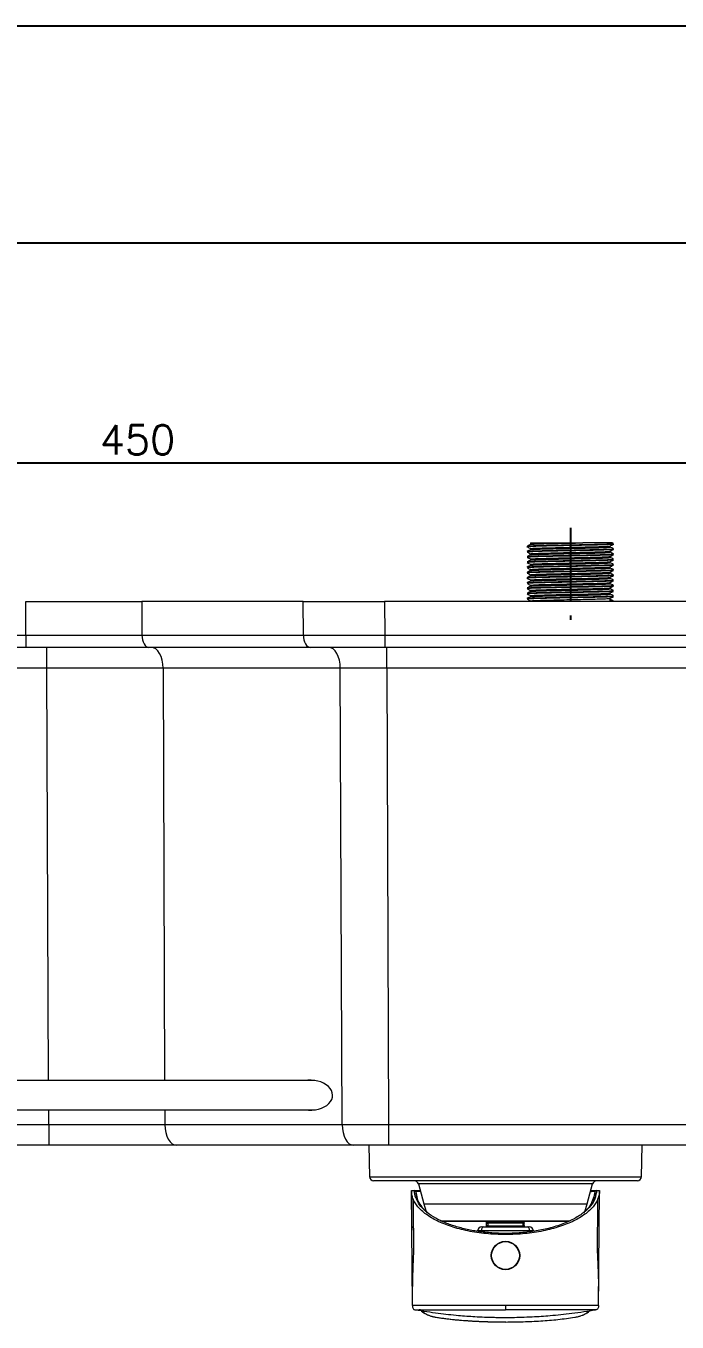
# Model space of a CAD drawing. Extents: x 14808 to 20058, y -13198 to -11680.
# Drawn here: x 18575.1 to 18652.9, y -12683.4 to -12528.5 of the extents above; entities that cross this region are included whole.
import ezdxf

# ---------------------------------------------------------------- set-up
doc = ezdxf.new("R2010")
doc.units = 0
doc.header["$LTSCALE"] = 7
doc.header["$MEASUREMENT"] = 0
doc.linetypes.add('CENTER', pattern=[2, 1.25, -0.25, 0.25, -0.25])
doc.layers.get('0').update_dxf_attribs({"color": 2, "linetype": 'CONTINUOUS'})
for name, color, linetype in [('CL', 1, 'CENTER'), ('D', 2, 'CONTINUOUS'), ('TXT', 4, 'CONTINUOUS')]:
    doc.layers.add(name, color=color, linetype=linetype)
doc.styles.add('GHS', font='romans', dxfattribs={"bigfont": 'ghs'})

# ---------------------------------------------------------------- blocks, each defined once
blk = doc.blocks.new('BORDER')
blk.add_line((0, 0), (1, 0))
blk = doc.blocks.new('A$C68CB6CE2')
at = {"color": 7, "linetype": 'Continuous', "lineweight": 15}
for p, q in [((78.875, 46.722), (78.875, 46.63)), ((78.875, 46.722), (81.988, 46.722)), ((83.56, 46.659), (83.775, 46.648)), ((83.625, 46.472), (83.625, 46.534)), ((83.83, 46.683), (83.741, 46.728)), ((78.875, 46.379), (78.875, 46.317)), ((78.875, 46.066), (78.875, 46.005)), ((78.875, 45.754), (78.875, 45.692)), ((83.562, 45.722), (83.797, 45.708)), ((83.625, 46.16), (83.625, 46.221)), ((83.625, 45.847), (83.625, 45.909)), ((78.875, 45.441), (78.875, 45.38)), ((78.875, 45.129), (78.875, 45.067)), ((83.556, 45.097), (83.756, 45.087)), ((83.625, 45.535), (83.625, 45.596)), ((83.625, 45.222), (83.625, 45.284)), ((83.625, 44.91), (83.625, 44.971)), ((78.875, 44.816), (78.875, 44.755)), ((78.875, 44.504), (78.875, 44.442)), ((78.875, 44.191), (78.875, 44.13)), ((83.56, 44.784), (83.771, 44.773)), ((83.625, 44.597), (83.625, 44.659)), ((83.625, 44.285), (83.625, 44.346)), ((78.875, 43.879), (78.875, 43.817)), ((78.875, 43.566), (78.875, 43.505)), ((83.561, 43.847), (83.794, 43.833)), ((83.625, 43.972), (83.625, 44.034)), ((83.625, 43.66), (83.625, 43.721)), ((83.625, 43.347), (83.625, 43.409)), ((48.724, 41.213), (48.716, 43.222)), ((48.716, 43.222), (55.649, 43.222)), ((55.649, 43.222), (55.657, 41.213)), ((65.296, 43.222), (55.649, 43.222)), ((65.304, 41.213), (65.296, 43.222)), ((65.296, 43.222), (70.149, 43.222)), ((105.625, 43.222), (70.149, 43.222)), ((70.149, 43.222), (70.157, 41.213)), ((83.625, 43.347), (83.83, 43.245)), ((83.625, 43.222), (83.625, 43.347)), ((6.901, 41.213), (48.724, 41.213)), ((48.724, 41.213), (48.724, 40.472)), ((55.657, 41.213), (65.304, 41.213)), ((70.157, 41.213), (105.599, 41.213)), ((70.157, 41.213), (70.157, 40.472)), ((48.724, 40.472), (6.901, 40.472)), ((56.073, 40.472), (48.724, 40.472)), ((49.981, 39.239), (49.981, 40.472)), ((65.72, 40.472), (56.073, 40.472)), ((70.157, 40.472), (65.72, 40.472)), ((105.599, 40.472), (70.157, 40.472)), ((70.28, 39.239), (70.28, 40.472)), ((49.981, 39.239), (5.151, 39.239)), ((67.506, 39.239), (56.915, 39.239)), ((67.614, 11.956), (67.506, 39.239)), ((107.349, 39.239), (70.28, 39.239)), ((70.28, 39.239), (70.388, 11.956)), ((65.992, 14.597), (6, 14.597)), ((6, 12.847), (66.033, 12.847)), ((5.36, 11.956), (50.09, 11.956)), ((50.09, 11.956), (50.09, 10.722)), ((57.023, 11.956), (67.614, 11.956)), ((70.388, 11.956), (107.14, 11.956)), ((70.388, 11.956), (70.388, 10.722)), ((50.09, 10.722), (5.36, 10.722)), ((57.716, 10.722), (50.09, 10.722)), ((68.308, 10.722), (57.716, 10.722)), ((70.388, 10.722), (68.308, 10.722)), ((69.213, 10.722), (69.246, 8.843)), ((107.14, 10.722), (70.388, 10.722)), ((85.504, 8.843), (85.537, 10.722)), ((85.254, 8.597), (69.496, 8.597)), ((71.75, 8.01), (71.938, 8.01)), ((71.81, 1.138), (71.75, 8.01)), ((71.939, 8.01), (71.938, 8.01)), ((72.036, 7.949), (72.012, 7.949)), ((72.175, 8.412), (72.493, 7.223)), ((82.257, 7.223), (82.575, 8.412)), ((82.738, 7.949), (82.714, 7.949)), ((82.812, 8.01), (82.811, 8.01)), ((82.812, 8.01), (83, 8.01)), ((82.94, 1.138), (83, 8.01)), ((72.123, 7.38), (72.098, 7.509)), ((82.626, 7.377), (82.692, 7.714)), ((81.155, 6.169), (73.584, 6.169)), ((75.937, 5.61), (75.711, 5.61)), ((78.813, 5.61), (75.937, 5.61)), ((75.961, 5.847), (76.05, 5.847)), ((76.05, 5.847), (78.7, 5.847)), ((76.25, 6.066), (76.25, 6.169)), ((76.25, 5.922), (76.25, 6.066)), ((76.25, 5.847), (76.25, 5.922)), ((76.325, 6.112), (76.325, 6.096)), ((76.325, 6.112), (78.425, 6.112)), ((76.325, 6.096), (76.325, 6.077)), ((78.425, 6.077), (76.325, 6.077)), ((76.325, 6.077), (76.325, 5.897)), ((78.425, 5.897), (76.325, 5.897)), ((78.425, 6.096), (78.425, 6.112)), ((78.425, 6.077), (78.425, 6.096)), ((78.425, 5.897), (78.425, 6.077)), ((78.5, 6.066), (78.5, 6.169)), ((78.5, 5.922), (78.5, 6.066)), ((78.5, 5.847), (78.5, 5.922)), ((78.7, 5.847), (78.789, 5.847)), ((79.039, 5.61), (78.813, 5.61)), ((77.375, 1.138), (71.81, 1.138)), ((82.94, 1.138), (77.375, 1.138)), ((72.739, 0.584), (72.803, 0.561))]:
    blk.add_line(p, q, dxfattribs=at)
at = {"color": 8, "linetype": 'Continuous', "lineweight": 15}
for p, q in [((50.079, 14.597), (49.981, 39.239)), ((56.915, 39.239), (57.012, 14.597)), ((50.09, 11.956), (50.086, 12.847)), ((57.019, 12.847), (57.023, 11.956)), ((69.246, 8.843), (85.504, 8.843)), ((72.135, 7.441), (72.036, 7.949)), ((77.375, 8.412), (72.175, 8.412)), ((82.575, 8.412), (77.375, 8.412)), ((82.714, 7.949), (82.6, 7.364)), ((72.493, 7.223), (77.375, 7.223)), ((77.375, 7.223), (82.257, 7.223)), ((73.499, 6.21), (77.375, 6.21)), ((77.375, 6.21), (81.236, 6.21)), ((75.935, 5.552), (75.937, 5.61)), ((76.325, 6.169), (76.325, 6.112)), ((78.425, 6.112), (78.425, 6.169)), ((78.815, 5.555), (78.813, 5.61))]:
    blk.add_line(p, q, dxfattribs=at)
at = {"color": 7, "linetype": 'Continuous', "lineweight": 15, "flags": 128}
for points in [[(55.657, 41.213), (55.666, 41.068), (55.69, 40.929), (55.729, 40.801), (55.78, 40.689), (55.843, 40.597), (55.915, 40.528), (55.992, 40.486), (56.073, 40.472)], [(65.304, 41.213), (65.313, 41.068), (65.337, 40.929), (65.376, 40.801), (65.428, 40.689), (65.49, 40.597), (65.562, 40.528), (65.639, 40.486), (65.72, 40.472)], [(56.915, 39.239), (56.9, 39.48), (56.859, 39.712), (56.795, 39.925), (56.708, 40.112), (56.604, 40.265), (56.485, 40.379), (56.355, 40.449), (56.221, 40.472)], [(67.506, 39.239), (67.491, 39.48), (67.451, 39.712), (67.386, 39.925), (67.3, 40.112), (67.195, 40.265), (67.076, 40.379), (66.947, 40.449), (66.813, 40.472)], [(57.023, 11.956), (57.038, 11.714), (57.078, 11.483), (57.143, 11.269), (57.229, 11.083), (57.334, 10.93), (57.453, 10.816), (57.582, 10.746), (57.716, 10.722)], [(67.614, 11.956), (67.629, 11.714), (67.67, 11.483), (67.734, 11.269), (67.821, 11.083), (67.925, 10.93), (68.044, 10.816), (68.174, 10.746), (68.308, 10.722)], [(82.011, 6.68), (82.39, 7.05), (82.497, 7.198), (82.729, 7.812), (82.736, 7.888), (82.737, 7.944), (82.737, 7.944), (82.737, 7.944)], [(76.05, 5.847), (76.029, 5.843), (76.008, 5.83), (75.989, 5.808), (75.972, 5.779), (75.958, 5.743), (75.947, 5.702), (75.94, 5.657), (75.937, 5.61)], [(78.813, 5.61), (78.81, 5.657), (78.803, 5.702), (78.792, 5.743), (78.778, 5.779), (78.761, 5.808), (78.742, 5.83), (78.721, 5.843), (78.7, 5.847)]]:
    blk.add_lwpolyline(points, dxfattribs=at)
at = {"color": 7, "linetype": 'Continuous', "lineweight": 15}
for radius in [0.85, 0.829]:
    blk.add_circle((77.375, 4.135), radius, dxfattribs=at)
for centre, radius, start, end in [((69.496, 8.847), 0.25, 181, 270), ((71.933, 8.347), 0.25, 15, 90), ((82.817, 8.347), 0.25, 90, 165), ((85.254, 8.847), 0.25, 270, 359), ((71.962, 7.935), 0.075, 11.05711, 89.99844), ((82.788, 7.935), 0.075, 90.00156, 168.94289), ((77.323, 8.517), 5, 195, 201.32343), ((77.427, 8.517), 5, 338.46461, 345), ((75.961, 5.597), 0.25, 90, 177), ((78.789, 5.597), 0.25, 3, 90)]:
    blk.add_arc(centre, radius, start, end, dxfattribs=at)
for centre, major_axis, ratio, start_param, end_param in [((48.723, 41.222), (12.5, -0.003), 0.000785, 4.712444, 5.300395), ((70.157, 41.222), (8.75, 0.003), 0.001122, 4.12439, 4.712341), ((49.981, 39.222), (12.5, 0.005), 0.001309, 0.982798, 1.570749), ((70.28, 39.222), (5, -0.005), 0.003272, 1.570864, 2.158815), ((65.696, 13.722), (1.35, -0.025), 0.66637, 4.50444, 8.118535), ((50.089, 11.972), (12.5, -0.005), 0.001309, 4.712447, 5.300397), ((70.388, 11.972), (5, 0.005), 0.003272, 4.124396, 4.712347)]:
    blk.add_ellipse(centre, major_axis=major_axis, ratio=ratio, start_param=start_param, end_param=end_param, dxfattribs=at)
for points, knots in [([(83.799, 46.636), (83.805, 46.634), (83.831, 46.627), (83.582, 46.614), (83.075, 46.597), (82.339, 46.581), (81.487, 46.563), (80.606, 46.548), (79.8, 46.53), (79.149, 46.514), (78.768, 46.496), (78.615, 46.485), (78.674, 46.48), (78.676, 46.479)], [0, 0, 0, 0, 0.029888, 0.13729, 0.244699, 0.352102, 0.459508, 0.566914, 0.674318, 0.781726, 0.889128, 0.996537, 1, 1, 1, 1]), ([(78.877, 46.63), (78.842, 46.613), (78.774, 46.579), (78.705, 46.544), (78.67, 46.527)], [0, 0, 0, 0, 0.499987, 1, 1, 1, 1]), ([(78.67, 46.48), (78.705, 46.463), (78.773, 46.429), (78.841, 46.395), (78.875, 46.378)], [0, 0, 0, 0, 0.5047047, 1, 1, 1, 1]), ([(78.945, 46.503), (78.908, 46.505), (78.805, 46.509), (78.706, 46.516), (78.682, 46.522), (78.671, 46.525)], [0, 0, 0, 0, 0.219329, 0.604085, 1, 1, 1, 1]), ([(78.68, 46.528), (78.683, 46.529), (78.689, 46.534), (78.782, 46.541), (78.948, 46.55), (79.181, 46.558), (79.474, 46.566), (79.815, 46.575), (80.199, 46.583), (80.61, 46.592), (81.043, 46.6), (81.478, 46.608), (81.911, 46.617), (82.32, 46.625), (82.703, 46.634), (83.042, 46.642), (83.332, 46.65), (83.561, 46.659), (83.728, 46.667), (83.814, 46.676), (83.846, 46.681), (83.828, 46.684), (83.828, 46.684)], [0, 0, 0, 0, 0.032611, 0.087084, 0.140023, 0.194496, 0.247436, 0.301911, 0.354849, 0.409322, 0.462263, 0.51674, 0.569676, 0.624148, 0.67709, 0.731567, 0.784504, 0.838976, 0.891915, 0.946389, 0.999329, 1, 1, 1, 1]), ([(78.88, 46.379), (78.879, 46.379), (78.849, 46.384), (78.96, 46.393), (79.222, 46.407), (79.658, 46.42), (80.208, 46.434), (80.839, 46.449), (81.5, 46.462), (82.144, 46.476), (82.717, 46.49), (83.185, 46.503), (83.489, 46.517), (83.631, 46.527), (83.614, 46.532), (83.611, 46.533)], [0, 0, 0, 0, 0.005766, 0.0945698, 0.1845917, 0.2726575, 0.3618721, 0.4517741, 0.5396454, 0.6291913, 0.7188902, 0.8067182, 0.8965143, 0.9859281, 1, 1, 1, 1]), ([(78.883, 46.63), (78.903, 46.635), (78.946, 46.643), (79.228, 46.657), (79.656, 46.67), (80.208, 46.684), (80.814, 46.698), (81.426, 46.71), (81.8, 46.718), (81.988, 46.722)], [0, 0, 0, 0, 0.137593, 0.288626, 0.436377, 0.586055, 0.736886, 0.867427, 1, 1, 1, 1]), ([(83.738, 46.722), (83.742, 46.722), (83.789, 46.722), (83.602, 46.722), (83.176, 46.722), (82.592, 46.722), (82.16, 46.722), (81.988, 46.722)], [0, 0, 0, 0, 0.02995, 0.301206, 0.563896, 0.82665, 1, 1, 1, 1]), ([(83.623, 46.533), (83.657, 46.55), (83.726, 46.585), (83.795, 46.619), (83.83, 46.636)], [0, 0, 0, 0, 0.499987, 1, 1, 1, 1]), ([(83.823, 46.011), (83.825, 46.011), (83.862, 46.005), (83.664, 45.993), (83.225, 45.976), (82.53, 45.96), (81.699, 45.942), (80.815, 45.927), (79.982, 45.909), (79.287, 45.893), (78.834, 45.876), (78.635, 45.863), (78.689, 45.856), (78.701, 45.854)], [0, 0, 0, 0, 0.004028, 0.111396, 0.218767, 0.326138, 0.433507, 0.54088, 0.648247, 0.755621, 0.862989, 0.970361, 1, 1, 1, 1]), ([(78.877, 46.318), (78.842, 46.301), (78.774, 46.266), (78.705, 46.232), (78.67, 46.215)], [0, 0, 0, 0, 0.4999874, 1, 1, 1, 1]), ([(78.94, 46.191), (78.892, 46.193), (78.782, 46.198), (78.687, 46.206), (78.676, 46.211), (78.67, 46.214)], [0, 0, 0, 0, 0.279887, 0.645085, 1, 1, 1, 1]), ([(78.67, 46.168), (78.705, 46.15), (78.773, 46.116), (78.841, 46.082), (78.875, 46.065)], [0, 0, 0, 0, 0.504726, 1, 1, 1, 1]), ([(78.877, 46.005), (78.842, 45.988), (78.774, 45.954), (78.705, 45.919), (78.67, 45.902)], [0, 0, 0, 0, 0.499987, 1, 1, 1, 1]), ([(78.67, 45.855), (78.705, 45.838), (78.773, 45.804), (78.841, 45.77), (78.875, 45.753)], [0, 0, 0, 0, 0.5047531, 1, 1, 1, 1]), ([(78.675, 45.903), (78.674, 45.903), (78.668, 45.906), (78.726, 45.912), (78.851, 45.92), (79.054, 45.929), (79.315, 45.937), (79.633, 45.945), (79.995, 45.954), (80.396, 45.962), (80.817, 45.971), (81.254, 45.979), (81.687, 45.987), (82.112, 45.996), (82.509, 46.004), (82.873, 46.013), (83.188, 46.021), (83.451, 46.029), (83.65, 46.038), (83.778, 46.047), (83.837, 46.053), (83.824, 46.058), (83.82, 46.059)], [0, 0, 0, 0, 0.00562, 0.058553, 0.11302, 0.165958, 0.22043, 0.273364, 0.327834, 0.380768, 0.435238, 0.488175, 0.542646, 0.59558, 0.650049, 0.702986, 0.757459, 0.810392, 0.86486, 0.917797, 0.97227, 1, 1, 1, 1]), ([(78.676, 46.215), (78.684, 46.218), (78.701, 46.223), (78.817, 46.231), (78.998, 46.239), (79.247, 46.248), (79.551, 46.256), (79.905, 46.264), (80.295, 46.273), (80.715, 46.281), (81.147, 46.29), (81.585, 46.298), (82.01, 46.306), (82.417, 46.315), (82.788, 46.323), (83.118, 46.332), (83.392, 46.34), (83.608, 46.348), (83.753, 46.357), (83.83, 46.365), (83.824, 46.369), (83.822, 46.371)], [0, 0, 0, 0, 0.046363, 0.099296, 0.153764, 0.206701, 0.261173, 0.314106, 0.368573, 0.42151, 0.475982, 0.528915, 0.583384, 0.636318, 0.690787, 0.743723, 0.798194, 0.851127, 0.905595, 0.958532, 1, 1, 1, 1]), ([(78.679, 45.59), (78.679, 45.591), (78.677, 45.595), (78.749, 45.601), (78.895, 45.61), (79.111, 45.619), (79.388, 45.627), (79.716, 45.635), (80.09, 45.643), (80.494, 45.652), (80.923, 45.661), (81.358, 45.668), (81.793, 45.677), (82.209, 45.685), (82.602, 45.694), (82.952, 45.702), (83.258, 45.71), (83.504, 45.719), (83.689, 45.727), (83.797, 45.736), (83.841, 45.742), (83.825, 45.746), (83.821, 45.746)], [0, 0, 0, 0, 0.017808, 0.072279, 0.125215, 0.179686, 0.232624, 0.287097, 0.340032, 0.394501, 0.447441, 0.501915, 0.554849, 0.609318, 0.662256, 0.716729, 0.769665, 0.824136, 0.877072, 0.931543, 0.984481, 1, 1, 1, 1]), ([(78.933, 45.878), (78.933, 45.878), (78.856, 45.881), (78.762, 45.887), (78.712, 45.893), (78.687, 45.895)], [0, 0, 0, 0, 0.005516, 0.509845, 1, 1, 1, 1]), ([(83.795, 46.323), (83.789, 46.319), (83.773, 46.31), (83.418, 46.295), (82.816, 46.279), (82.025, 46.261), (81.15, 46.245), (80.286, 46.228), (79.528, 46.211), (78.976, 46.195), (78.676, 46.179), (78.697, 46.17), (78.705, 46.167)], [0, 0, 0, 0, 0.070376, 0.177806, 0.285241, 0.39267, 0.500105, 0.607535, 0.714968, 0.8224, 0.92983, 1, 1, 1, 1]), ([(78.89, 45.693), (78.888, 45.694), (78.871, 45.699), (79.016, 45.709), (79.324, 45.724), (79.794, 45.736), (80.37, 45.751), (81.014, 45.765), (81.676, 45.778), (82.305, 45.792), (82.853, 45.806), (83.286, 45.819), (83.543, 45.833), (83.652, 45.842), (83.623, 45.847), (83.621, 45.847)], [0, 0, 0, 0, 0.0160477, 0.1055048, 0.1952678, 0.2830904, 0.372821, 0.4623222, 0.5502098, 0.6401316, 0.72929, 0.8173936, 0.9074234, 0.9961598, 1, 1, 1, 1]), ([(78.888, 46.066), (78.894, 46.07), (78.909, 46.078), (79.146, 46.091), (79.538, 46.105), (80.065, 46.118), (80.679, 46.133), (81.338, 46.146), (81.991, 46.16), (82.586, 46.174), (83.083, 46.187), (83.43, 46.201), (83.609, 46.212), (83.603, 46.219), (83.602, 46.22)], [0, 0, 0, 0, 0.072687, 0.16271, 0.251364, 0.339883, 0.429917, 0.518144, 0.607115, 0.697078, 0.785024, 0.874372, 0.964179, 1, 1, 1, 1]), ([(78.896, 45.754), (78.894, 45.756), (78.886, 45.763), (79.074, 45.775), (79.428, 45.789), (79.927, 45.802), (80.523, 45.817), (81.176, 45.83), (81.835, 45.844), (82.448, 45.858), (82.973, 45.871), (83.36, 45.885), (83.585, 45.898), (83.598, 45.905), (83.603, 45.908)], [0, 0, 0, 0, 0.050825, 0.140643, 0.229926, 0.317886, 0.407848, 0.496743, 0.585006, 0.675027, 0.763465, 0.852169, 0.942167, 1, 1, 1, 1]), ([(78.896, 46.318), (78.902, 46.321), (78.918, 46.328), (79.147, 46.341), (79.538, 46.355), (80.065, 46.368), (80.679, 46.383), (81.338, 46.396), (81.991, 46.41), (82.586, 46.424), (83.082, 46.437), (83.432, 46.451), (83.615, 46.463), (83.606, 46.47), (83.603, 46.472)], [0, 0, 0, 0, 0.059838, 0.149843, 0.23848, 0.326982, 0.416999, 0.505208, 0.594162, 0.684108, 0.772037, 0.861368, 0.951157, 1, 1, 1, 1]), ([(78.898, 46.006), (78.897, 46.007), (78.893, 46.014), (79.076, 46.025), (79.427, 46.039), (79.927, 46.052), (80.523, 46.067), (81.176, 46.08), (81.835, 46.094), (82.448, 46.108), (82.972, 46.121), (83.361, 46.135), (83.593, 46.148), (83.606, 46.156), (83.611, 46.16)], [0, 0, 0, 0, 0.037817, 0.127649, 0.216947, 0.304922, 0.394898, 0.483807, 0.572084, 0.66212, 0.750572, 0.839291, 0.929303, 1, 1, 1, 1]), ([(83.554, 46.034), (83.627, 46.032), (83.72, 46.028), (83.734, 46.025), (83.737, 46.025)], [0, 0, 0, 0, 0.782493, 1, 1, 1, 1]), ([(83.568, 46.347), (83.582, 46.347), (83.758, 46.341), (83.849, 46.334), (83.821, 46.328), (83.821, 46.328)], [0, 0, 0, 0, 0.079632, 0.979688, 1, 1, 1, 1]), ([(83.623, 46.22), (83.657, 46.238), (83.726, 46.272), (83.795, 46.307), (83.83, 46.324)], [0, 0, 0, 0, 0.499987, 1, 1, 1, 1]), ([(83.623, 45.908), (83.657, 45.925), (83.726, 45.96), (83.795, 45.994), (83.83, 46.011)], [0, 0, 0, 0, 0.499987, 1, 1, 1, 1]), ([(83.83, 46.371), (83.795, 46.388), (83.727, 46.422), (83.659, 46.456), (83.625, 46.473)], [0, 0, 0, 0, 0.504755, 1, 1, 1, 1]), ([(83.83, 46.058), (83.795, 46.076), (83.727, 46.11), (83.659, 46.144), (83.625, 46.161)], [0, 0, 0, 0, 0.504726, 1, 1, 1, 1]), ([(83.83, 45.746), (83.795, 45.763), (83.727, 45.797), (83.659, 45.831), (83.625, 45.848)], [0, 0, 0, 0, 0.504698, 1, 1, 1, 1]), ([(78.877, 45.693), (78.842, 45.676), (78.774, 45.641), (78.705, 45.607), (78.67, 45.59)], [0, 0, 0, 0, 0.499987, 1, 1, 1, 1]), ([(78.67, 45.543), (78.705, 45.525), (78.773, 45.491), (78.841, 45.457), (78.875, 45.44)], [0, 0, 0, 0, 0.504718, 1, 1, 1, 1]), ([(78.877, 45.38), (78.842, 45.363), (78.774, 45.329), (78.705, 45.294), (78.67, 45.277)], [0, 0, 0, 0, 0.499987, 1, 1, 1, 1]), ([(78.67, 45.23), (78.705, 45.213), (78.773, 45.179), (78.841, 45.145), (78.875, 45.128)], [0, 0, 0, 0, 0.504729, 1, 1, 1, 1]), ([(78.877, 45.068), (78.842, 45.051), (78.774, 45.016), (78.705, 44.982), (78.67, 44.965)], [0, 0, 0, 0, 0.499987, 1, 1, 1, 1]), ([(78.934, 45.254), (78.903, 45.255), (78.805, 45.259), (78.709, 45.266), (78.684, 45.272), (78.671, 45.274)], [0, 0, 0, 0, 0.185439, 0.598531, 1, 1, 1, 1]), ([(78.929, 44.941), (78.909, 44.942), (78.819, 44.946), (78.724, 44.952), (78.691, 44.958), (78.674, 44.961)], [0, 0, 0, 0, 0.12393, 0.568213, 1, 1, 1, 1]), ([(78.945, 45.565), (78.924, 45.566), (78.833, 45.57), (78.733, 45.577), (78.696, 45.582), (78.677, 45.585)], [0, 0, 0, 0, 0.128599, 0.558072, 1, 1, 1, 1]), ([(78.681, 45.278), (78.683, 45.279), (78.688, 45.284), (78.779, 45.291), (78.94, 45.3), (79.173, 45.308), (79.461, 45.316), (79.804, 45.324), (80.184, 45.333), (80.598, 45.342), (81.026, 45.35), (81.465, 45.358), (81.894, 45.366), (82.308, 45.375), (82.689, 45.384), (83.032, 45.392), (83.322, 45.4), (83.555, 45.408), (83.722, 45.417), (83.813, 45.426), (83.846, 45.431), (83.828, 45.434), (83.827, 45.434)], [0, 0, 0, 0, 0.031469, 0.084407, 0.138881, 0.191824, 0.246303, 0.29924, 0.353713, 0.406655, 0.461131, 0.514072, 0.568547, 0.621487, 0.675961, 0.728903, 0.783381, 0.836319, 0.890793, 0.943736, 0.998214, 1, 1, 1, 1]), ([(78.681, 44.965), (78.681, 44.966), (78.681, 44.97), (78.76, 44.977), (78.911, 44.986), (79.134, 44.994), (79.451, 45.003), (79.842, 45.013), (80.282, 45.023), (80.698, 45.031), (81.133, 45.039), (81.568, 45.047), (81.997, 45.056), (82.402, 45.065), (82.777, 45.073), (83.106, 45.081), (83.384, 45.089), (83.601, 45.098), (83.75, 45.107), (83.83, 45.115), (83.825, 45.119), (83.823, 45.121)], [0, 0, 0, 0, 0.02329, 0.076231, 0.130707, 0.183657, 0.238143, 0.312945, 0.365889, 0.420369, 0.473314, 0.527795, 0.580736, 0.635212, 0.688158, 0.74264, 0.79558, 0.850056, 0.903, 0.957479, 1, 1, 1, 1]), ([(83.807, 45.073), (83.812, 45.072), (83.844, 45.066), (83.62, 45.053), (83.14, 45.037), (82.422, 45.02), (81.578, 45.003), (80.695, 44.987), (79.958, 44.971), (79.338, 44.956), (78.89, 44.941), (78.652, 44.927), (78.695, 44.919), (78.708, 44.917)], [0, 0, 0, 0, 0.01885, 0.126212, 0.233579, 0.340942, 0.448307, 0.555674, 0.663041, 0.738077, 0.845448, 0.952812, 1, 1, 1, 1]), ([(83.804, 45.386), (83.787, 45.381), (83.749, 45.371), (83.349, 45.355), (82.715, 45.339), (81.908, 45.321), (81.028, 45.306), (80.174, 45.288), (79.437, 45.271), (78.919, 45.255), (78.66, 45.24), (78.696, 45.232), (78.708, 45.229)], [0, 0, 0, 0, 0.085194, 0.192614, 0.300037, 0.407456, 0.514881, 0.6223, 0.729723, 0.837143, 0.944563, 1, 1, 1, 1]), ([(83.793, 45.698), (83.797, 45.696), (83.811, 45.688), (83.528, 45.674), (82.984, 45.658), (82.227, 45.641), (81.364, 45.624), (80.488, 45.608), (79.697, 45.59), (79.087, 45.574), (78.709, 45.557), (78.693, 45.547), (78.685, 45.542)], [0, 0, 0, 0, 0.044629, 0.152051, 0.25948, 0.366903, 0.474329, 0.581754, 0.689178, 0.796606, 0.904028, 1, 1, 1, 1]), ([(78.882, 45.129), (78.88, 45.129), (78.851, 45.134), (78.964, 45.143), (79.23, 45.158), (79.669, 45.171), (80.221, 45.185), (80.853, 45.199), (81.515, 45.212), (82.157, 45.226), (82.729, 45.24), (83.194, 45.253), (83.494, 45.267), (83.633, 45.277), (83.615, 45.282), (83.613, 45.283)], [0, 0, 0, 0, 0.007696, 0.096569, 0.186585, 0.274619, 0.363892, 0.453776, 0.541638, 0.63123, 0.720899, 0.808739, 0.89857, 0.987943, 1, 1, 1, 1]), ([(78.881, 45.38), (78.903, 45.385), (78.948, 45.394), (79.236, 45.408), (79.667, 45.421), (80.222, 45.435), (80.853, 45.449), (81.515, 45.462), (82.157, 45.476), (82.729, 45.49), (83.193, 45.503), (83.497, 45.517), (83.636, 45.528), (83.612, 45.534), (83.607, 45.535)], [0, 0, 0, 0, 0.083955, 0.173918, 0.261901, 0.351122, 0.440953, 0.528763, 0.618304, 0.70792, 0.795709, 0.885488, 0.974808, 1, 1, 1, 1]), ([(78.895, 45.441), (78.889, 45.442), (78.867, 45.448), (79.013, 45.459), (79.325, 45.474), (79.794, 45.486), (80.37, 45.501), (81.014, 45.515), (81.676, 45.528), (82.305, 45.542), (82.855, 45.556), (83.28, 45.569), (83.557, 45.583), (83.597, 45.591), (83.615, 45.595)], [0, 0, 0, 0, 0.029112, 0.118525, 0.208244, 0.296023, 0.38571, 0.475167, 0.563011, 0.652889, 0.742003, 0.830063, 0.920049, 1, 1, 1, 1]), ([(78.886, 44.816), (78.894, 44.82), (78.911, 44.828), (79.153, 44.842), (79.549, 44.855), (80.078, 44.869), (80.694, 44.883), (81.353, 44.896), (82.005, 44.91), (82.598, 44.924), (83.092, 44.937), (83.436, 44.951), (83.611, 44.963), (83.604, 44.969), (83.602, 44.97)], [0, 0, 0, 0, 0.074675, 0.164703, 0.253287, 0.341872, 0.4319, 0.520076, 0.609104, 0.699048, 0.786965, 0.876359, 0.966136, 1, 1, 1, 1]), ([(78.895, 45.068), (78.903, 45.071), (78.92, 45.079), (79.154, 45.092), (79.548, 45.105), (80.078, 45.119), (80.694, 45.133), (81.353, 45.146), (82.005, 45.16), (82.598, 45.174), (83.092, 45.187), (83.438, 45.201), (83.617, 45.213), (83.607, 45.22), (83.603, 45.222)], [0, 0, 0, 0, 0.061828, 0.151841, 0.24041, 0.32898, 0.418992, 0.507153, 0.596167, 0.686095, 0.773997, 0.863376, 0.953137, 1, 1, 1, 1]), ([(83.562, 45.409), (83.595, 45.408), (83.784, 45.401), (83.809, 45.395), (83.829, 45.389)], [0, 0, 0, 0, 0.17507, 1, 1, 1, 1]), ([(83.623, 45.595), (83.657, 45.613), (83.726, 45.647), (83.795, 45.682), (83.83, 45.699)], [0, 0, 0, 0, 0.4999874, 1, 1, 1, 1]), ([(83.623, 45.283), (83.657, 45.3), (83.726, 45.335), (83.795, 45.369), (83.83, 45.386)], [0, 0, 0, 0, 0.499987, 1, 1, 1, 1]), ([(83.623, 44.97), (83.657, 44.988), (83.726, 45.022), (83.795, 45.057), (83.83, 45.074)], [0, 0, 0, 0, 0.499987, 1, 1, 1, 1]), ([(83.83, 45.433), (83.795, 45.451), (83.727, 45.485), (83.659, 45.519), (83.625, 45.536)], [0, 0, 0, 0, 0.504727, 1, 1, 1, 1]), ([(83.83, 45.121), (83.795, 45.138), (83.727, 45.172), (83.659, 45.206), (83.625, 45.223)], [0, 0, 0, 0, 0.504711, 1, 1, 1, 1]), ([(83.801, 44.761), (83.806, 44.759), (83.834, 44.753), (83.592, 44.739), (83.092, 44.723), (82.361, 44.706), (81.51, 44.689), (80.629, 44.673), (79.82, 44.655), (79.163, 44.639), (78.774, 44.622), (78.617, 44.611), (78.676, 44.605), (78.68, 44.604)], [0, 0, 0, 0, 0.027035, 0.134428, 0.241829, 0.349225, 0.456622, 0.564021, 0.671416, 0.778817, 0.88621, 0.993611, 1, 1, 1, 1]), ([(78.94, 44.316), (78.889, 44.318), (78.776, 44.323), (78.687, 44.331), (78.658, 44.339), (78.704, 44.348), (78.823, 44.356), (79.01, 44.365), (79.262, 44.373), (79.568, 44.381), (79.925, 44.39), (80.317, 44.398), (80.738, 44.407), (81.17, 44.415), (81.608, 44.423), (82.032, 44.432), (82.438, 44.44), (82.806, 44.449), (83.134, 44.457), (83.405, 44.465), (83.618, 44.474), (83.759, 44.482), (83.832, 44.49), (83.824, 44.495), (83.821, 44.496)], [0, 0, 0, 0, 0.038932, 0.085982, 0.131707, 0.178758, 0.224481, 0.27153, 0.317256, 0.364309, 0.410031, 0.457079, 0.502805, 0.549858, 0.595581, 0.64263, 0.688354, 0.735404, 0.781129, 0.82818, 0.873903, 0.920952, 0.966678, 1, 1, 1, 1]), ([(78.67, 44.918), (78.705, 44.9), (78.773, 44.866), (78.841, 44.832), (78.875, 44.815)], [0, 0, 0, 0, 0.504696, 1, 1, 1, 1]), ([(78.877, 44.755), (78.842, 44.738), (78.774, 44.704), (78.705, 44.669), (78.67, 44.652)], [0, 0, 0, 0, 0.499987, 1, 1, 1, 1]), ([(78.944, 44.628), (78.904, 44.63), (78.8, 44.634), (78.701, 44.642), (78.681, 44.647), (78.67, 44.65)], [0, 0, 0, 0, 0.234629, 0.611844, 1, 1, 1, 1]), ([(78.67, 44.605), (78.705, 44.588), (78.773, 44.554), (78.841, 44.52), (78.875, 44.503)], [0, 0, 0, 0, 0.504725, 1, 1, 1, 1]), ([(78.877, 44.443), (78.842, 44.426), (78.774, 44.391), (78.705, 44.357), (78.67, 44.34)], [0, 0, 0, 0, 0.4999874, 1, 1, 1, 1]), ([(78.67, 44.293), (78.705, 44.275), (78.773, 44.241), (78.841, 44.207), (78.875, 44.19)], [0, 0, 0, 0, 0.504744, 1, 1, 1, 1]), ([(78.676, 44.028), (78.676, 44.028), (78.67, 44.031), (78.731, 44.037), (78.861, 44.046), (79.066, 44.054), (79.33, 44.063), (79.652, 44.071), (80.015, 44.079), (80.418, 44.088), (80.84, 44.096), (81.277, 44.105), (81.71, 44.113), (82.134, 44.121), (82.529, 44.13), (82.891, 44.138), (83.204, 44.146), (83.463, 44.155), (83.658, 44.163), (83.783, 44.172), (83.838, 44.179), (83.824, 44.183), (83.82, 44.184)], [0, 0, 0, 0, 0.00851, 0.061439, 0.115902, 0.168835, 0.223304, 0.276234, 0.330699, 0.38363, 0.438095, 0.491028, 0.545495, 0.598425, 0.652889, 0.705823, 0.760292, 0.813221, 0.867684, 0.920618, 0.975086, 1, 1, 1, 1]), ([(78.679, 44.653), (78.683, 44.655), (78.692, 44.659), (78.789, 44.667), (78.959, 44.675), (79.195, 44.684), (79.491, 44.692), (79.834, 44.7), (80.221, 44.709), (80.633, 44.717), (81.066, 44.726), (81.501, 44.734), (81.933, 44.742), (82.341, 44.751), (82.722, 44.759), (83.058, 44.768), (83.346, 44.776), (83.572, 44.784), (83.732, 44.793), (83.825, 44.801), (83.826, 44.806), (83.827, 44.809)], [0, 0, 0, 0, 0.035504, 0.089973, 0.142909, 0.197379, 0.250316, 0.304787, 0.357722, 0.412192, 0.46513, 0.519603, 0.572537, 0.627006, 0.679944, 0.734418, 0.787352, 0.841821, 0.894757, 0.949227, 1, 1, 1, 1]), ([(83.794, 44.448), (83.79, 44.445), (83.777, 44.436), (83.431, 44.42), (82.835, 44.404), (82.048, 44.387), (81.174, 44.371), (80.308, 44.354), (79.546, 44.336), (78.987, 44.32), (78.68, 44.305), (78.697, 44.296), (78.703, 44.292)], [0, 0, 0, 0, 0.067583, 0.175006, 0.282434, 0.389854, 0.497283, 0.604705, 0.71213, 0.819555, 0.926978, 1, 1, 1, 1]), ([(78.88, 44.13), (78.903, 44.135), (78.951, 44.144), (79.244, 44.158), (79.678, 44.171), (80.235, 44.185), (80.868, 44.199), (81.53, 44.212), (82.171, 44.226), (82.741, 44.24), (83.202, 44.253), (83.501, 44.268), (83.638, 44.278), (83.613, 44.284), (83.608, 44.285)], [0, 0, 0, 0, 0.086032, 0.175974, 0.263916, 0.35318, 0.442978, 0.530769, 0.620341, 0.709913, 0.797704, 0.887502, 0.976766, 1, 1, 1, 1]), ([(78.895, 44.191), (78.89, 44.193), (78.869, 44.199), (79.018, 44.21), (79.334, 44.224), (79.806, 44.237), (80.384, 44.251), (81.029, 44.265), (81.691, 44.278), (82.318, 44.292), (82.866, 44.306), (83.287, 44.319), (83.56, 44.333), (83.597, 44.341), (83.614, 44.345)], [0, 0, 0, 0, 0.031076, 0.120531, 0.210217, 0.297995, 0.387712, 0.477124, 0.564989, 0.654885, 0.743943, 0.832045, 0.922038, 1, 1, 1, 1]), ([(78.891, 44.443), (78.889, 44.444), (78.873, 44.449), (79.021, 44.46), (79.333, 44.474), (79.806, 44.487), (80.384, 44.501), (81.029, 44.515), (81.69, 44.528), (82.319, 44.542), (82.864, 44.556), (83.294, 44.569), (83.547, 44.584), (83.653, 44.593), (83.624, 44.597), (83.623, 44.597)], [0, 0, 0, 0, 0.018016, 0.107515, 0.197244, 0.285065, 0.374827, 0.464282, 0.55219, 0.64213, 0.731232, 0.819377, 0.909414, 0.998082, 1, 1, 1, 1]), ([(78.896, 44.504), (78.894, 44.506), (78.888, 44.513), (79.08, 44.526), (79.437, 44.54), (79.939, 44.553), (80.537, 44.567), (81.191, 44.581), (81.849, 44.594), (82.461, 44.608), (82.983, 44.622), (83.367, 44.635), (83.587, 44.648), (83.598, 44.655), (83.603, 44.658)], [0, 0, 0, 0, 0.05281, 0.142657, 0.231894, 0.319892, 0.409871, 0.498708, 0.587031, 0.677058, 0.765438, 0.854212, 0.944203, 1, 1, 1, 1]), ([(78.899, 44.756), (78.898, 44.758), (78.895, 44.764), (79.082, 44.776), (79.437, 44.79), (79.939, 44.803), (80.537, 44.817), (81.191, 44.831), (81.849, 44.844), (82.461, 44.858), (82.983, 44.872), (83.368, 44.885), (83.595, 44.898), (83.606, 44.906), (83.61, 44.91)], [0, 0, 0, 0, 0.039867, 0.129718, 0.218958, 0.30696, 0.396943, 0.485784, 0.574109, 0.66414, 0.752524, 0.841302, 0.931297, 1, 1, 1, 1]), ([(83.554, 44.159), (83.622, 44.157), (83.722, 44.153), (83.736, 44.15), (83.74, 44.149)], [0, 0, 0, 0, 0.6688098, 1, 1, 1, 1]), ([(83.569, 44.472), (83.58, 44.472), (83.754, 44.466), (83.844, 44.46), (83.819, 44.454), (83.819, 44.454)], [0, 0, 0, 0, 0.0609572, 0.9811172, 1, 1, 1, 1]), ([(83.623, 44.658), (83.657, 44.675), (83.726, 44.71), (83.795, 44.744), (83.83, 44.761)], [0, 0, 0, 0, 0.499987, 1, 1, 1, 1]), ([(83.623, 44.345), (83.657, 44.363), (83.726, 44.397), (83.795, 44.432), (83.83, 44.449)], [0, 0, 0, 0, 0.499987, 1, 1, 1, 1]), ([(83.83, 44.808), (83.795, 44.826), (83.727, 44.86), (83.659, 44.894), (83.625, 44.911)], [0, 0, 0, 0, 0.504739, 1, 1, 1, 1]), ([(83.83, 44.496), (83.795, 44.513), (83.727, 44.547), (83.659, 44.581), (83.625, 44.598)], [0, 0, 0, 0, 0.504721, 1, 1, 1, 1]), ([(83.83, 44.183), (83.795, 44.201), (83.727, 44.235), (83.659, 44.269), (83.625, 44.286)], [0, 0, 0, 0, 0.504753, 1, 1, 1, 1]), ([(83.827, 44.136), (83.827, 44.136), (83.865, 44.13), (83.672, 44.119), (83.241, 44.102), (82.55, 44.086), (81.722, 44.068), (80.838, 44.052), (80.003, 44.034), (79.303, 44.018), (78.843, 44.001), (78.638, 43.988), (78.69, 43.981), (78.702, 43.979)], [0, 0, 0, 0, 0.001142, 0.10852, 0.215901, 0.323281, 0.43066, 0.538043, 0.64542, 0.752803, 0.860181, 0.967562, 1, 1, 1, 1]), ([(78.877, 44.13), (78.842, 44.113), (78.774, 44.079), (78.705, 44.044), (78.67, 44.027)], [0, 0, 0, 0, 0.499987, 1, 1, 1, 1]), ([(78.67, 43.98), (78.705, 43.963), (78.773, 43.929), (78.841, 43.895), (78.875, 43.878)], [0, 0, 0, 0, 0.50471, 1, 1, 1, 1]), ([(78.877, 43.818), (78.842, 43.801), (78.774, 43.766), (78.705, 43.732), (78.67, 43.715)], [0, 0, 0, 0, 0.499987, 1, 1, 1, 1]), ([(78.67, 43.668), (78.705, 43.65), (78.773, 43.616), (78.841, 43.582), (78.875, 43.565)], [0, 0, 0, 0, 0.504726, 1, 1, 1, 1]), ([(78.877, 43.505), (78.842, 43.488), (78.774, 43.454), (78.705, 43.419), (78.67, 43.402)], [0, 0, 0, 0, 0.499987, 1, 1, 1, 1]), ([(78.935, 43.378), (78.901, 43.38), (78.801, 43.384), (78.705, 43.392), (78.682, 43.397), (78.671, 43.4)], [0, 0, 0, 0, 0.205499, 0.608419, 1, 1, 1, 1]), ([(78.946, 43.69), (78.921, 43.691), (78.828, 43.695), (78.727, 43.702), (78.693, 43.708), (78.675, 43.71)], [0, 0, 0, 0, 0.147684, 0.567751, 1, 1, 1, 1]), ([(78.68, 43.715), (78.68, 43.716), (78.68, 43.72), (78.755, 43.727), (78.905, 43.735), (79.124, 43.744), (79.404, 43.752), (79.734, 43.76), (80.111, 43.769), (80.516, 43.777), (80.946, 43.786), (81.381, 43.794), (81.816, 43.802), (82.231, 43.811), (82.621, 43.82), (82.97, 43.828), (83.273, 43.836), (83.515, 43.844), (83.696, 43.853), (83.801, 43.861), (83.842, 43.868), (83.825, 43.871), (83.822, 43.871)], [0, 0, 0, 0, 0.020635, 0.075105, 0.128041, 0.182511, 0.235449, 0.289921, 0.342856, 0.397325, 0.450264, 0.504738, 0.557672, 0.61214, 0.665078, 0.719551, 0.772486, 0.826957, 0.879892, 0.934363, 0.9873, 1, 1, 1, 1]), ([(78.68, 43.403), (78.683, 43.404), (78.691, 43.409), (78.785, 43.416), (78.951, 43.425), (79.187, 43.434), (79.478, 43.442), (79.823, 43.45), (80.205, 43.458), (80.62, 43.467), (81.049, 43.475), (81.488, 43.483), (81.916, 43.492), (82.329, 43.5), (82.708, 43.509), (83.049, 43.517), (83.336, 43.525), (83.565, 43.534), (83.721, 43.542), (83.81, 43.55), (83.834, 43.555), (83.829, 43.558), (83.828, 43.559)], [0, 0, 0, 0, 0.034363, 0.0873, 0.141772, 0.194713, 0.24919, 0.302126, 0.356598, 0.409538, 0.464013, 0.516952, 0.571425, 0.624363, 0.678837, 0.731777, 0.786252, 0.83919, 0.893662, 0.940037, 0.987433, 1, 1, 1, 1]), ([(83.794, 43.823), (83.798, 43.821), (83.815, 43.814), (83.539, 43.799), (83.001, 43.783), (82.249, 43.766), (81.388, 43.749), (80.511, 43.733), (79.716, 43.715), (79.1, 43.7), (78.713, 43.682), (78.692, 43.672), (78.682, 43.667)], [0, 0, 0, 0, 0.041762, 0.149184, 0.256613, 0.364036, 0.471462, 0.578887, 0.686311, 0.793738, 0.90116, 1, 1, 1, 1]), ([(78.933, 44.003), (78.929, 44.003), (78.85, 44.006), (78.756, 44.012), (78.708, 44.018), (78.685, 44.021)], [0, 0, 0, 0, 0.026842, 0.520357, 1, 1, 1, 1]), ([(83.802, 43.511), (83.788, 43.506), (83.754, 43.497), (83.363, 43.48), (82.735, 43.465), (81.93, 43.447), (81.051, 43.431), (80.195, 43.414), (79.454, 43.397), (78.93, 43.381), (78.663, 43.366), (78.696, 43.357), (78.708, 43.354)], [0, 0, 0, 0, 0.082381, 0.189795, 0.297211, 0.404623, 0.512041, 0.619453, 0.726869, 0.834283, 0.941697, 1, 1, 1, 1]), ([(78.884, 43.879), (78.881, 43.879), (78.852, 43.884), (78.968, 43.894), (79.239, 43.908), (79.68, 43.921), (80.235, 43.935), (80.868, 43.949), (81.53, 43.962), (82.171, 43.976), (82.741, 43.99), (83.202, 44.003), (83.499, 44.018), (83.635, 44.027), (83.616, 44.032), (83.614, 44.033)], [0, 0, 0, 0, 0.009629, 0.098561, 0.188561, 0.27656, 0.365881, 0.455737, 0.543584, 0.633213, 0.722842, 0.810689, 0.900545, 0.989867, 1, 1, 1, 1]), ([(78.885, 43.566), (78.894, 43.57), (78.913, 43.578), (79.16, 43.592), (79.559, 43.605), (80.09, 43.619), (80.708, 43.633), (81.368, 43.646), (82.019, 43.66), (82.61, 43.675), (83.102, 43.688), (83.442, 43.701), (83.613, 43.713), (83.605, 43.719), (83.603, 43.72)], [0, 0, 0, 0, 0.076668, 0.166706, 0.255228, 0.343886, 0.433912, 0.522047, 0.611137, 0.701068, 0.788965, 0.87841, 0.968161, 1, 1, 1, 1]), ([(78.896, 43.254), (78.894, 43.256), (78.89, 43.263), (79.086, 43.276), (79.447, 43.29), (79.951, 43.303), (80.552, 43.317), (81.206, 43.331), (81.863, 43.344), (82.473, 43.359), (82.993, 43.372), (83.374, 43.385), (83.589, 43.398), (83.599, 43.405), (83.602, 43.408)], [0, 0, 0, 0, 0.0547927, 0.1446627, 0.2338454, 0.3218798, 0.4118696, 0.5006417, 0.5890208, 0.6790465, 0.7673673, 0.8562028, 0.9461806, 1, 1, 1, 1]), ([(78.895, 43.818), (78.903, 43.821), (78.922, 43.829), (79.161, 43.842), (79.559, 43.855), (80.09, 43.869), (80.708, 43.883), (81.368, 43.896), (82.019, 43.91), (82.61, 43.925), (83.101, 43.938), (83.444, 43.952), (83.619, 43.963), (83.607, 43.97), (83.603, 43.972)], [0, 0, 0, 0, 0.063822, 0.15384, 0.242343, 0.330981, 0.420987, 0.509102, 0.598172, 0.688083, 0.77596, 0.865385, 0.955116, 1, 1, 1, 1]), ([(78.899, 43.506), (78.898, 43.508), (78.897, 43.514), (79.088, 43.526), (79.447, 43.54), (79.951, 43.553), (80.551, 43.567), (81.206, 43.581), (81.863, 43.594), (82.473, 43.609), (82.993, 43.622), (83.375, 43.635), (83.598, 43.649), (83.605, 43.656), (83.609, 43.66)], [0, 0, 0, 0, 0.0418274, 0.1317042, 0.2208938, 0.3089349, 0.3989316, 0.4877105, 0.5760963, 0.666129, 0.7544565, 0.8432988, 0.9332834, 1, 1, 1, 1]), ([(83.573, 43.535), (83.575, 43.535), (83.608, 43.534), (83.73, 43.527), (83.783, 43.52), (83.828, 43.514)], [0, 0, 0, 0, 0.008807, 0.175063, 1, 1, 1, 1]), ([(83.623, 44.033), (83.657, 44.05), (83.726, 44.085), (83.795, 44.119), (83.83, 44.136)], [0, 0, 0, 0, 0.499987, 1, 1, 1, 1]), ([(83.623, 43.72), (83.657, 43.738), (83.726, 43.772), (83.795, 43.807), (83.83, 43.824)], [0, 0, 0, 0, 0.499987, 1, 1, 1, 1]), ([(83.623, 43.408), (83.657, 43.425), (83.726, 43.46), (83.795, 43.494), (83.83, 43.511)], [0, 0, 0, 0, 0.4999874, 1, 1, 1, 1]), ([(83.83, 43.871), (83.795, 43.888), (83.727, 43.922), (83.659, 43.956), (83.625, 43.973)], [0, 0, 0, 0, 0.504726, 1, 1, 1, 1]), ([(83.83, 43.558), (83.795, 43.576), (83.727, 43.61), (83.659, 43.644), (83.625, 43.661)], [0, 0, 0, 0, 0.504695, 1, 1, 1, 1]), ([(78.67, 43.355), (78.705, 43.338), (78.774, 43.303), (78.842, 43.269), (78.877, 43.252)], [0, 0, 0, 0, 0.500013, 1, 1, 1, 1]), ([(83.83, 43.246), (83.795, 43.263), (83.727, 43.297), (83.659, 43.331), (83.625, 43.348)], [0, 0, 0, 0, 0.504731, 1, 1, 1, 1]), ([(83.83, 43.245), (83.83, 43.245), (83.83, 43.245), (83.824, 43.246), (83.818, 43.247)], [0, 0, 0, 0, 0.000156, 1, 1, 1, 1]), ([(71.75, 8.01), (71.754, 7.612), (71.761, 6.796), (71.767, 6.041), (71.771, 5.654)], [0, 0, 0, 0, 0.486784, 1, 1, 1, 1]), ([(83, 8.01), (82.981, 7.846), (82.942, 7.519), (82.638, 7.041), (82.148, 6.594), (81.478, 6.191), (80.632, 5.85), (79.64, 5.589), (78.537, 5.424), (77.375, 5.368), (76.213, 5.424), (75.11, 5.589), (74.118, 5.85), (73.272, 6.191), (72.602, 6.594), (72.112, 7.041), (71.808, 7.519), (71.769, 7.846), (71.75, 8.01)], [0, 0, 0, 0, 0.062525, 0.125048, 0.187566, 0.250075, 0.312572, 0.375057, 0.437532, 0.5, 0.562468, 0.624943, 0.687428, 0.749925, 0.812434, 0.874952, 0.937475, 1, 1, 1, 1]), ([(72.012, 7.949), (72.011, 7.953), (72.009, 7.962), (72.001, 7.978), (71.986, 7.994), (71.964, 8.007), (71.948, 8.009), (71.939, 8.01)], [0, 0, 0, 0, 0.116728, 0.269822, 0.51486, 0.757385, 1, 1, 1, 1]), ([(72.012, 7.949), (72.012, 7.948), (72.012, 7.946), (72.013, 7.945), (72.013, 7.944)], [0, 0, 0, 0, 0.827643, 1, 1, 1, 1]), ([(72.013, 7.944), (72.013, 7.944), (72.013, 7.806), (72.066, 7.525), (72.273, 7.121), (72.529, 6.87), (72.652, 6.749)], [0, 0, 0, 0, 0.000005, 0.336806, 0.681319, 1, 1, 1, 1]), ([(72.024, 8.01), (72.047, 8.01), (72.101, 8.01), (72.217, 8.01), (72.282, 8.01)], [0, 0, 0, 0, 0.435928, 1, 1, 1, 1]), ([(82.765, 7.749), (82.752, 7.673), (82.713, 7.453), (82.485, 7.101), (82.084, 6.706), (81.531, 6.34), (80.819, 6.012), (80, 5.756), (79.108, 5.575), (78.236, 5.476), (77.374, 5.446), (76.549, 5.475), (75.744, 5.562), (74.976, 5.706), (74.264, 5.901), (73.616, 6.148), (73.045, 6.446), (72.575, 6.787), (72.222, 7.148), (72.104, 7.398), (72.049, 7.516)], [0, 0, 0, 0, 0.033408, 0.096414, 0.157985, 0.22118, 0.285131, 0.351434, 0.408227, 0.466979, 0.517101, 0.56746, 0.61927, 0.669906, 0.721862, 0.775498, 0.830479, 0.888466, 0.947798, 1, 1, 1, 1]), ([(82.468, 8.01), (82.515, 8.01), (82.633, 8.01), (82.729, 8.01), (82.746, 8.01), (82.749, 8.01)], [0, 0, 0, 0, 0.355513, 0.887607, 1, 1, 1, 1]), ([(82.737, 7.944), (82.737, 7.946), (82.738, 7.947), (82.738, 7.949), (82.738, 7.949)], [0, 0, 0, 0, 0.82808, 1, 1, 1, 1]), ([(82.738, 7.949), (82.739, 7.953), (82.741, 7.962), (82.749, 7.978), (82.764, 7.994), (82.786, 8.007), (82.802, 8.009), (82.811, 8.01)], [0, 0, 0, 0, 0.116735, 0.269819, 0.514858, 0.757384, 1, 1, 1, 1]), ([(71.851, 7.517), (71.854, 7.176), (71.861, 6.562), (71.869, 5.743), (71.875, 5.118), (71.882, 4.586), (71.864, 4.037), (71.836, 3.363), (71.807, 2.523), (71.806, 1.91), (71.806, 1.569)], [0, 0, 0, 0, 0.16673, 0.300323, 0.400199, 0.472348, 0.559604, 0.673673, 0.818781, 1, 1, 1, 1]), ([(82.948, 1.998), (82.947, 2.292), (82.945, 2.82), (82.912, 3.55), (82.882, 4.146), (82.867, 4.661), (82.876, 5.182), (82.881, 5.805), (82.89, 6.603), (82.896, 7.193), (82.899, 7.517)], [0, 0, 0, 0, 0.172768, 0.311022, 0.419954, 0.504478, 0.583254, 0.691494, 0.830591, 1, 1, 1, 1]), ([(76.25, 6.066), (76.25, 6.07), (76.251, 6.077), (76.258, 6.088), (76.267, 6.095), (76.272, 6.099)], [0, 0, 0, 0, 0.310512, 0.580947, 1, 1, 1, 1]), ([(76.272, 6.074), (76.267, 6.073), (76.258, 6.071), (76.251, 6.069), (76.25, 6.067), (76.25, 6.066)], [0, 0, 0, 0, 0.419053, 0.689488, 1, 1, 1, 1]), ([(76.25, 5.922), (76.25, 5.92), (76.251, 5.917), (76.258, 5.91), (76.267, 5.907), (76.272, 5.905)], [0, 0, 0, 0, 0.312371, 0.583362, 1, 1, 1, 1]), ([(76.272, 5.869), (76.267, 5.876), (76.258, 5.886), (76.251, 5.905), (76.25, 5.916), (76.25, 5.922)], [0, 0, 0, 0, 0.416638, 0.687629, 1, 1, 1, 1]), ([(76.272, 6.099), (76.276, 6.101), (76.283, 6.105), (76.301, 6.11), (76.315, 6.111), (76.325, 6.112)], [0, 0, 0, 0, 0.26136, 0.515427, 1, 1, 1, 1]), ([(76.272, 6.074), (76.276, 6.074), (76.283, 6.075), (76.301, 6.076), (76.315, 6.076), (76.325, 6.077)], [0, 0, 0, 0, 0.2613599, 0.5154269, 1, 1, 1, 1]), ([(76.325, 5.897), (76.32, 5.897), (76.311, 5.898), (76.297, 5.899), (76.283, 5.901), (76.276, 5.904), (76.272, 5.905)], [0, 0, 0, 0, 0.237549, 0.482826, 0.736712, 1, 1, 1, 1]), ([(78.425, 6.112), (78.435, 6.111), (78.449, 6.11), (78.467, 6.105), (78.474, 6.101), (78.478, 6.099)], [0, 0, 0, 0, 0.4845731, 0.7386401, 1, 1, 1, 1]), ([(78.425, 6.077), (78.435, 6.076), (78.449, 6.076), (78.467, 6.075), (78.474, 6.074), (78.478, 6.074)], [0, 0, 0, 0, 0.484573, 0.73864, 1, 1, 1, 1]), ([(78.478, 5.905), (78.474, 5.904), (78.467, 5.901), (78.453, 5.899), (78.439, 5.898), (78.43, 5.897), (78.425, 5.897)], [0, 0, 0, 0, 0.263288, 0.517174, 0.762451, 1, 1, 1, 1]), ([(78.478, 6.099), (78.483, 6.095), (78.492, 6.088), (78.499, 6.077), (78.5, 6.07), (78.5, 6.066)], [0, 0, 0, 0, 0.419053, 0.689488, 1, 1, 1, 1]), ([(78.5, 6.066), (78.5, 6.067), (78.499, 6.069), (78.492, 6.071), (78.483, 6.073), (78.478, 6.074)], [0, 0, 0, 0, 0.3105124, 0.580947, 1, 1, 1, 1]), ([(78.478, 5.905), (78.483, 5.907), (78.492, 5.91), (78.499, 5.917), (78.5, 5.92), (78.5, 5.922)], [0, 0, 0, 0, 0.416638, 0.687629, 1, 1, 1, 1]), ([(78.5, 5.922), (78.5, 5.916), (78.499, 5.905), (78.492, 5.886), (78.483, 5.876), (78.478, 5.869)], [0, 0, 0, 0, 0.312371, 0.583362, 1, 1, 1, 1]), ([(71.81, 1.138), (71.811, 1.105), (71.814, 1.043), (71.844, 0.964), (71.895, 0.91), (71.937, 0.898), (71.958, 0.892)], [0, 0, 0, 0, 0.318621, 0.59279, 0.790291, 1, 1, 1, 1]), ([(71.958, 0.892), (71.983, 0.892), (72.034, 0.891), (72.437, 0.89), (73.057, 0.887), (73.905, 0.886), (74.943, 0.884), (76.126, 0.882), (76.959, 0.88), (77.375, 0.879)], [0, 0, 0, 0, 0.140013, 0.280029, 0.420043, 0.560055, 0.706709, 0.853366, 1, 1, 1, 1]), ([(71.989, 0.893), (72.446, 0.821), (73.303, 0.684), (74.49, 0.559), (75.412, 0.492), (76.079, 0.459), (76.523, 0.445), (76.846, 0.438), (77.109, 0.435), (77.411, 0.434), (77.823, 0.436), (78.359, 0.448), (79.114, 0.478), (80.119, 0.546), (81.383, 0.674), (82.285, 0.818), (82.761, 0.893)], [0, 0, 0, 0, 0.128306, 0.240563, 0.330834, 0.384154, 0.425199, 0.454071, 0.473308, 0.50014, 0.538258, 0.58773, 0.648585, 0.747449, 0.866583, 1, 1, 1, 1]), ([(72.351, 0.848), (72.331, 0.865), (72.28, 0.908), (72.242, 0.897), (72.219, 0.89)], [0, 0, 0, 0, 0.3769274, 1, 1, 1, 1]), ([(72.309, 0.879), (72.339, 0.83), (72.377, 0.769), (72.553, 0.68), (72.585, 0.664)], [0, 0, 0, 0, 0.81795, 1, 1, 1, 1]), ([(72.403, 0.809), (72.42, 0.788), (72.453, 0.747), (72.591, 0.652), (72.784, 0.561), (73.005, 0.487), (73.163, 0.456), (73.242, 0.441)], [0, 0, 0, 0, 0.250326, 0.500562, 0.75047, 0.875465, 1, 1, 1, 1]), ([(77.375, 1.138), (77.375, 1.121), (77.375, 1.077), (77.375, 1.004), (77.375, 0.937), (77.375, 0.894), (77.375, 0.884), (77.375, 0.879)], [0, 0, 0, 0, 0.166238, 0.427684, 0.71066, 0.851396, 1, 1, 1, 1]), ([(82.792, 0.892), (82.767, 0.892), (82.716, 0.891), (82.313, 0.89), (81.693, 0.887), (80.845, 0.886), (79.807, 0.884), (78.624, 0.882), (77.791, 0.88), (77.375, 0.879)], [0, 0, 0, 0, 0.140013, 0.280029, 0.420043, 0.560055, 0.706709, 0.853366, 1, 1, 1, 1]), ([(81.508, 0.441), (81.587, 0.456), (81.745, 0.487), (81.966, 0.561), (82.159, 0.652), (82.297, 0.747), (82.33, 0.788), (82.347, 0.809)], [0, 0, 0, 0, 0.124535, 0.24953, 0.499438, 0.749674, 1, 1, 1, 1]), ([(82.102, 0.631), (82.157, 0.659), (82.361, 0.76), (82.407, 0.829), (82.441, 0.879)], [0, 0, 0, 0, 0.273051, 1, 1, 1, 1]), ([(82.399, 0.848), (82.419, 0.865), (82.47, 0.908), (82.508, 0.897), (82.531, 0.89)], [0, 0, 0, 0, 0.3771346, 1, 1, 1, 1]), ([(82.94, 1.138), (82.939, 1.105), (82.936, 1.043), (82.906, 0.964), (82.855, 0.91), (82.813, 0.898), (82.792, 0.892)], [0, 0, 0, 0, 0.318621, 0.59279, 0.790291, 1, 1, 1, 1]), ([(72.649, 0.63), (72.671, 0.615), (72.694, 0.6), (72.738, 0.584), (72.739, 0.584)], [0, 0, 0, 0, 0.9741942, 1, 1, 1, 1]), ([(72.934, 0.514), (72.973, 0.503), (73.053, 0.48), (73.153, 0.46), (73.204, 0.449)], [0, 0, 0, 0, 0.4884883, 1, 1, 1, 1]), ([(73.181, 0.452), (73.519, 0.405), (74.193, 0.311), (75.252, 0.228), (76.323, 0.175), (77.041, 0.169), (77.401, 0.167)], [0, 0, 0, 0, 0.250821, 0.500921, 0.750525, 1, 1, 1, 1]), ([(73.242, 0.441), (73.231, 0.438), (73.217, 0.435), (73.207, 0.449), (73.205, 0.452)], [0, 0, 0, 0, 0.8078407, 1, 1, 1, 1]), ([(73.242, 0.441), (73.572, 0.395), (74.231, 0.303), (75.268, 0.222), (76.317, 0.17), (77.022, 0.164), (77.375, 0.161)], [0, 0, 0, 0, 0.25017, 0.500236, 0.750104, 1, 1, 1, 1]), ([(77.375, 0.161), (77.728, 0.164), (78.433, 0.17), (79.482, 0.222), (80.519, 0.303), (81.178, 0.395), (81.508, 0.441)], [0, 0, 0, 0, 0.249896, 0.499764, 0.74983, 1, 1, 1, 1]), ([(81.508, 0.441), (81.519, 0.438), (81.533, 0.435), (81.543, 0.449), (81.545, 0.452)], [0, 0, 0, 0, 0.807841, 1, 1, 1, 1]), ([(81.965, 0.569), (81.982, 0.574), (82.049, 0.595), (82.079, 0.616), (82.102, 0.631)], [0, 0, 0, 0, 0.25915, 1, 1, 1, 1])]:
    blk.add_open_spline(points, degree=3, knots=knots, dxfattribs=at)
at = {"color": 8, "linetype": 'Continuous', "lineweight": 15}
for points, knots in [([(72.049, 7.516), (72.037, 7.536), (71.946, 7.698), (71.942, 7.865), (71.939, 8.01)], [0, 0, 0, 0, 0.129472, 1, 1, 1, 1]), ([(72.299, 7.949), (72.251, 7.95), (72.142, 7.951), (72.063, 7.951), (72.038, 7.95), (72.036, 7.949), (72.036, 7.949)], [0, 0, 0, 0, 0.302517, 0.700365, 0.936296, 1, 1, 1, 1]), ([(82.714, 7.949), (82.705, 7.95), (82.686, 7.951), (82.583, 7.951), (82.485, 7.949), (82.451, 7.949)], [0, 0, 0, 0, 0.397329, 0.794623, 1, 1, 1, 1]), ([(82.811, 8.01), (82.811, 7.987), (82.811, 7.9), (82.785, 7.813), (82.765, 7.749)], [0, 0, 0, 0, 0.2617221, 1, 1, 1, 1]), ([(77.375, 0.161), (77.375, 0.158), (77.375, 0.155), (77.375, 0.166), (77.375, 0.168)], [0, 0, 0, 0, 0.8637319, 1, 1, 1, 1])]:
    blk.add_open_spline(points, degree=3, knots=knots, dxfattribs=at)
at = {"color": 7, "linetype": 'Continuous', "lineweight": 15}
for points in [[(76.325, 5.897), (76.325, 5.894), (76.325, 5.888), (76.325, 5.878), (76.325, 5.869), (76.325, 5.864), (76.325, 5.862)], [(78.425, 5.862), (78.425, 5.864), (78.425, 5.869), (78.425, 5.878), (78.425, 5.888), (78.425, 5.894), (78.425, 5.897)]]:
    blk.add_open_spline(points, degree=3, dxfattribs=at)

msp = doc.modelspace()

# ---------------------------------------------------------------- linework, layer by layer
at = {"layer": 'CL'}
msp.add_line((18640.19, -12588.5), (18640.19, -12599.5), dxfattribs=at)
at = {"layer": 'D'}
msp.add_line((18480.66, -12580.75), (18699.66, -12580.75), dxfattribs=at)
at = {"layer": 'TXT'}
msp.add_line((18415.5, -12554.43), (19195.5, -12554.43), dxfattribs=at)

# ---------------------------------------------------------------- block references
for name, p, xscale, yscale, zscale in [('BORDER', (18377.5, -12528.52), 420, 297, 420), ('A$C68CB6CE2', (18477.66, -12683.75), 2, 2, 2)]:
    msp.add_blockref(name, p, dxfattribs=dict(xscale=xscale, yscale=yscale, zscale=zscale))

# ---------------------------------------------------------------- texts
at = {"layer": 'D', "insert": (18588.44, -12578), "char_height": 3.5, "attachment_point": 5, "style": 'GHS'}
msp.add_mtext('\\A1;450', dxfattribs=at)

doc.saveas('drawing.dxf')
